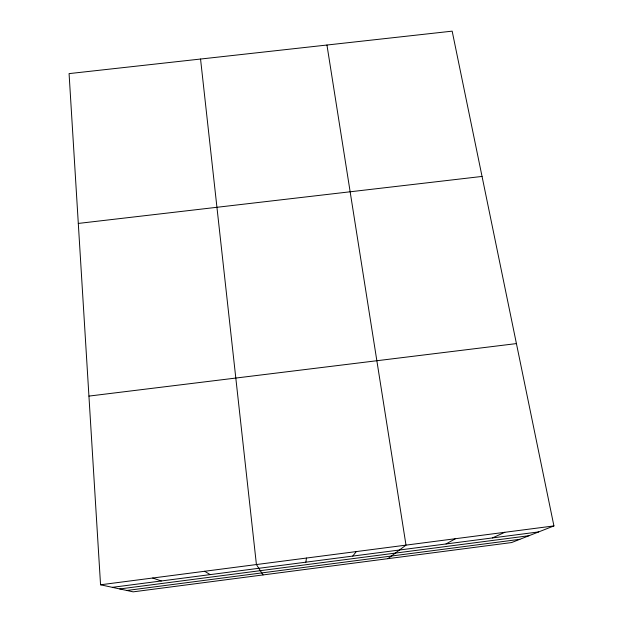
<?xml version="1.0" encoding="UTF-8"?>
<svg xmlns="http://www.w3.org/2000/svg" width="623" height="623" viewBox="0 0 623 623"><rect width="100%" height="100%" fill="white"/><g stroke="black" fill="none" stroke-linecap="round" stroke-linejoin="round"><path stroke-width="0.93" d="M305.862 562.187L306.461 558.052M352.743 556.09L356.325 551.581M387.895 558.667L406.001 545.125L326.95 45.027M446.029 543.965L455.491 538.7M492.427 537.929L504.801 532.299M553.925 525.921L511.608 542.555L133.166 591.85L100.552 584.787L69.075 73.615L452.166 31.15L553.925 525.921L100.552 584.787M126.835 590.479L519.839 539.316M112.335 587.341L538.661 531.917M119.772 588.953L529.013 535.71M88.933 396.096L516.428 343.592M78.303 223.431L482.046 176.434M152.705 578.019L161.334 580.971M204.663 571.268L210.161 574.624M263.038 574.936L256.419 564.547L200.551 59.037"/></g></svg>
